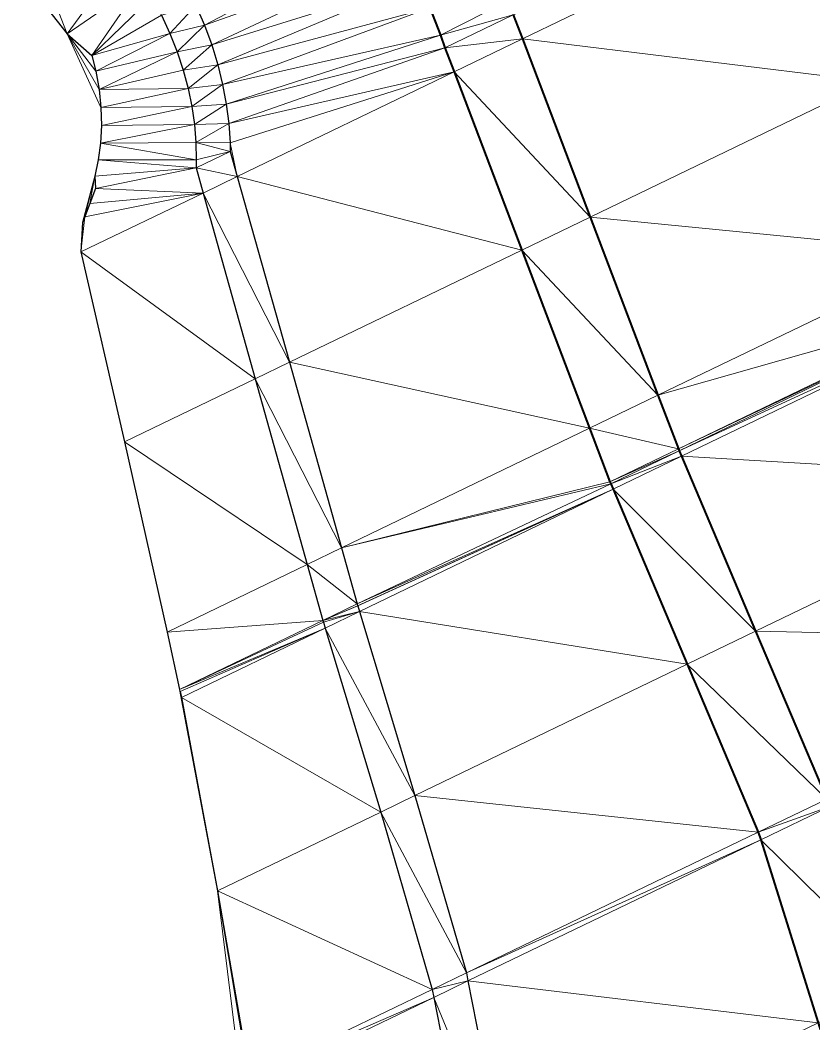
# Model space of a CAD drawing. Header units: metres. Extents: x 246428 to 246884, y 7418966 to 7419490.
# Drawn here: x 246505.79 to 246526.7, y 7419328.41 to 7419354.85 of the extents above; entities that cross this region are included whole.
import ezdxf

# ---------------------------------------------------------------- set-up
doc = ezdxf.new("R2010")
doc.units = ezdxf.units.M
doc.linetypes.add('blank name', pattern=[0])
doc.linetypes.add('HIDDEN', pattern=[9.525, 6.35, -3.175])
doc.layers.add('_12D_UNMAPPED', color=7, linetype='Continuous')
doc.layers.add('BATTER', color=250, linetype='HIDDEN', lineweight=25)
doc.layers.add('DRAINAGE_SWALE', color=7, linetype='CHANNEL_DASHDOT_X4', lineweight=40)
doc.styles.get("Standard").update_dxf_attribs({"font": 'romans.shx', "width": 0.65})
doc.linetypes.add('CHANNEL_DASHDOT_X4', pattern='A,6,-1,1,-1,0.004,[">",Standard,S=4,R=0,X=0,Y=-1.7144],0.004,1,-1,6,-1,1,-1', length=20.008)

msp = doc.modelspace()

# ---------------------------------------------------------------- linework, layer by layer
at = {"layer": '_12D_UNMAPPED', "color": 3, "linetype": 'blank name', "lineweight": 0}
for points in [[(246526.034, 7419357.729, 31.613), (246532.527, 7419358.078, 31.689), (246528.206, 7419353.226, 31.659)], [(246518.782, 7419354.983, 30.319), (246526.034, 7419357.729, 31.613), (246519.023, 7419354.349, 30.315)], [(246519.023, 7419354.349, 30.315), (246526.034, 7419357.729, 31.613), (246528.206, 7419353.226, 31.659)], [(246510.647, 7419354.713, 31.309), (246510.421, 7419355.23, 31.295), (246515.509, 7419357.26, 30.378)], [(246510.647, 7419354.713, 31.309), (246515.509, 7419357.26, 30.378), (246515.904, 7419356.577, 30.374)], [(246505.795, 7419356.068, 30.901), (246506.218, 7419356.584, 30.898), (246507.034, 7419354.482, 30.858)], [(246506.218, 7419356.584, 30.898), (246508.419, 7419356.379, 31.25), (246507.034, 7419354.482, 30.858)], [(246508.419, 7419356.379, 31.25), (246509.021, 7419355.85, 31.253), (246507.034, 7419354.482, 30.858)], [(246510.841, 7419354.192, 31.324), (246510.647, 7419354.713, 31.309), (246515.904, 7419356.577, 30.374)], [(246510.841, 7419354.192, 31.324), (246515.904, 7419356.577, 30.374), (246516.262, 7419355.88, 30.37)], [(246505.795, 7419356.068, 30.901), (246505.795, 7419356.068, 30.901), (246507.034, 7419354.482, 30.858)], [(246507.034, 7419354.482, 30.858), (246509.021, 7419355.85, 31.253), (246507.681, 7419353.915, 30.861)], [(246509.021, 7419355.85, 31.253), (246509.263, 7419355.451, 31.266), (246507.681, 7419353.915, 30.861)], [(246511.001, 7419353.672, 31.339), (246510.841, 7419354.192, 31.324), (246516.262, 7419355.88, 30.37)], [(246511.001, 7419353.672, 31.339), (246516.262, 7419355.88, 30.37), (246516.582, 7419355.17, 30.365)], [(246509.263, 7419355.451, 31.266), (246509.517, 7419354.976, 31.28), (246507.681, 7419353.915, 30.861)], [(246516.582, 7419355.17, 30.365), (246518.645, 7419355.358, 30.321), (246516.864, 7419354.448, 30.361)], [(246518.645, 7419355.358, 30.321), (246518.782, 7419354.983, 30.319), (246516.864, 7419354.448, 30.361)], [(246509.517, 7419354.976, 31.28), (246510.421, 7419355.23, 31.295), (246509.74, 7419354.497, 31.295)], [(246510.421, 7419355.23, 31.295), (246510.647, 7419354.713, 31.309), (246509.74, 7419354.497, 31.295)], [(246511.129, 7419353.152, 31.353), (246511.001, 7419353.672, 31.339), (246516.582, 7419355.17, 30.365)], [(246511.129, 7419353.152, 31.353), (246516.582, 7419355.17, 30.365), (246516.864, 7419354.448, 30.361)], [(246509.517, 7419354.976, 31.28), (246509.74, 7419354.497, 31.295), (246507.681, 7419353.915, 30.861)], [(246516.864, 7419354.448, 30.361), (246518.782, 7419354.983, 30.319), (246516.981, 7419354.115, 30.359)], [(246518.782, 7419354.983, 30.319), (246519.023, 7419354.349, 30.315), (246516.981, 7419354.115, 30.359)], [(246507.681, 7419353.915, 30.861), (246509.74, 7419354.497, 31.295), (246507.786, 7419353.502, 30.858)], [(246509.74, 7419354.497, 31.295), (246509.931, 7419354.015, 31.309), (246507.786, 7419353.502, 30.858)], [(246509.74, 7419354.497, 31.295), (246510.647, 7419354.713, 31.309), (246509.931, 7419354.015, 31.309)], [(246510.647, 7419354.713, 31.309), (246510.841, 7419354.192, 31.324), (246509.931, 7419354.015, 31.309)], [(246507.034, 7419354.482, 30.858), (246507.681, 7419353.915, 30.861), (246507.786, 7419353.502, 30.858)], [(246507.034, 7419354.482, 30.858), (246507.786, 7419353.502, 30.858), (246507.874, 7419353.019, 30.854)], [(246507.034, 7419354.482, 30.858), (246507.874, 7419353.019, 30.854), (246507.923, 7419352.541, 30.85)], [(246511.225, 7419352.635, 31.368), (246511.129, 7419353.152, 31.353), (246516.864, 7419354.448, 30.361)], [(246511.225, 7419352.635, 31.368), (246516.864, 7419354.448, 30.361), (246516.981, 7419354.115, 30.359)], [(246516.981, 7419354.115, 30.359), (246519.023, 7419354.349, 30.315), (246517.222, 7419353.48, 30.355)], [(246519.023, 7419354.349, 30.315), (246520.808, 7419349.658, 30.29), (246517.222, 7419353.48, 30.355)], [(246520.808, 7419349.658, 30.29), (246519.023, 7419354.349, 30.315), (246528.206, 7419353.226, 31.659)], [(246507.786, 7419353.502, 30.858), (246509.931, 7419354.015, 31.309), (246507.874, 7419353.019, 30.854)], [(246509.931, 7419354.015, 31.309), (246510.09, 7419353.531, 31.324), (246507.874, 7419353.019, 30.854)], [(246509.931, 7419354.015, 31.309), (246510.841, 7419354.192, 31.324), (246510.09, 7419353.531, 31.324)], [(246510.841, 7419354.192, 31.324), (246511.001, 7419353.672, 31.339), (246510.09, 7419353.531, 31.324)], [(246511.29, 7419352.123, 31.383), (246511.225, 7419352.635, 31.368), (246516.981, 7419354.115, 30.359)], [(246511.29, 7419352.123, 31.383), (246516.981, 7419354.115, 30.359), (246517.222, 7419353.48, 30.355)], [(246510.09, 7419353.531, 31.324), (246510.219, 7419353.049, 31.339), (246507.874, 7419353.019, 30.854)], [(246510.09, 7419353.531, 31.324), (246511.001, 7419353.672, 31.339), (246510.219, 7419353.049, 31.339)], [(246511.001, 7419353.672, 31.339), (246511.129, 7419353.152, 31.353), (246510.219, 7419353.049, 31.339)], [(246511.324, 7419351.618, 31.398), (246511.29, 7419352.123, 31.383), (246517.222, 7419353.48, 30.355)], [(246511.515, 7419350.728, 31.411), (246511.324, 7419351.618, 31.398), (246517.222, 7419353.48, 30.355)], [(246511.515, 7419350.728, 31.411), (246517.222, 7419353.48, 30.355), (246519.006, 7419348.789, 30.33)], [(246517.222, 7419353.48, 30.355), (246520.808, 7419349.658, 30.29), (246519.006, 7419348.789, 30.33)], [(246520.808, 7419349.658, 30.29), (246528.206, 7419353.226, 31.659), (246530.378, 7419348.722, 31.706)], [(246507.874, 7419353.019, 30.854), (246510.219, 7419353.049, 31.339), (246507.923, 7419352.541, 30.85)], [(246510.219, 7419353.049, 31.339), (246510.317, 7419352.569, 31.353), (246507.923, 7419352.541, 30.85)], [(246510.219, 7419353.049, 31.339), (246511.129, 7419353.152, 31.353), (246510.317, 7419352.569, 31.353)], [(246511.129, 7419353.152, 31.353), (246511.225, 7419352.635, 31.368), (246510.317, 7419352.569, 31.353)], [(246510.317, 7419352.569, 31.353), (246511.225, 7419352.635, 31.368), (246510.384, 7419352.094, 31.368)], [(246511.225, 7419352.635, 31.368), (246511.29, 7419352.123, 31.383), (246510.384, 7419352.094, 31.368)], [(246507.923, 7419352.541, 30.85), (246510.317, 7419352.569, 31.353), (246507.935, 7419352.07, 30.845)], [(246510.317, 7419352.569, 31.353), (246510.384, 7419352.094, 31.368), (246507.935, 7419352.07, 30.845)], [(246510.384, 7419352.094, 31.368), (246511.29, 7419352.123, 31.383), (246510.423, 7419351.625, 31.383)], [(246511.29, 7419352.123, 31.383), (246511.324, 7419351.618, 31.398), (246510.423, 7419351.625, 31.383)], [(246510.384, 7419352.094, 31.368), (246510.423, 7419351.625, 31.383), (246507.91, 7419351.61, 30.84)], [(246507.935, 7419352.07, 30.845), (246510.384, 7419352.094, 31.368), (246507.91, 7419351.61, 30.84)], [(246507.91, 7419351.61, 30.84), (246510.433, 7419351.163, 31.398), (246507.85, 7419351.164, 30.834)], [(246510.423, 7419351.625, 31.383), (246510.433, 7419351.163, 31.398), (246507.91, 7419351.61, 30.84)], [(246510.423, 7419351.625, 31.383), (246511.33, 7419351.389, 31.404), (246510.433, 7419351.163, 31.398)], [(246511.324, 7419351.618, 31.398), (246511.33, 7419351.389, 31.404), (246510.423, 7419351.625, 31.383)], [(246511.33, 7419351.389, 31.404), (246511.324, 7419351.618, 31.398), (246511.515, 7419350.728, 31.411)], [(246510.433, 7419351.163, 31.398), (246511.33, 7419351.389, 31.404), (246510.429, 7419350.955, 31.404)], [(246511.33, 7419351.389, 31.404), (246511.515, 7419350.728, 31.411), (246510.429, 7419350.955, 31.404)], [(246507.85, 7419351.164, 30.834), (246510.429, 7419350.955, 31.404), (246507.765, 7419350.739, 30.83)], [(246510.433, 7419351.163, 31.398), (246510.429, 7419350.955, 31.404), (246507.85, 7419351.164, 30.834)], [(246507.765, 7419350.739, 30.83), (246510.429, 7419350.955, 31.404), (246507.78, 7419350.416, 30.852)], [(246510.429, 7419350.955, 31.404), (246510.614, 7419350.293, 31.411), (246507.78, 7419350.416, 30.852)], [(246510.429, 7419350.955, 31.404), (246511.515, 7419350.728, 31.411), (246510.614, 7419350.293, 31.411)], [(246507.765, 7419350.739, 30.83), (246507.496, 7419349.663, 30.848), (246507.439, 7419349.513, 30.851)], [(246507.765, 7419350.739, 30.83), (246507.629, 7419350.016, 30.846), (246507.496, 7419349.663, 30.848)], [(246507.765, 7419350.739, 30.83), (246507.78, 7419350.416, 30.852), (246507.629, 7419350.016, 30.846)], [(246511.515, 7419350.728, 31.411), (246512.886, 7419345.838, 31.463), (246510.614, 7419350.293, 31.411)], [(246512.886, 7419345.838, 31.463), (246511.515, 7419350.728, 31.411), (246519.006, 7419348.789, 30.33)], [(246507.496, 7419349.663, 30.848), (246510.614, 7419350.293, 31.411), (246507.398, 7419348.742, 30.816)], [(246510.614, 7419350.293, 31.411), (246511.985, 7419345.403, 31.463), (246507.398, 7419348.742, 30.816)], [(246507.629, 7419350.016, 30.846), (246510.614, 7419350.293, 31.411), (246507.496, 7419349.663, 30.848)], [(246507.78, 7419350.416, 30.852), (246510.614, 7419350.293, 31.411), (246507.629, 7419350.016, 30.846)], [(246510.614, 7419350.293, 31.411), (246512.886, 7419345.838, 31.463), (246511.985, 7419345.403, 31.463)], [(246507.439, 7419349.513, 30.851), (246507.496, 7419349.663, 30.848), (246507.398, 7419348.742, 30.816)], [(246520.808, 7419349.658, 30.29), (246522.592, 7419344.967, 30.265), (246519.006, 7419348.789, 30.33)], [(246522.592, 7419344.967, 30.265), (246520.808, 7419349.658, 30.29), (246530.378, 7419348.722, 31.706)], [(246507.398, 7419348.742, 30.816), (246511.985, 7419345.403, 31.463), (246508.547, 7419343.745, 30.826)], [(246512.886, 7419345.838, 31.463), (246519.006, 7419348.789, 30.33), (246520.79, 7419344.098, 30.305)], [(246519.006, 7419348.789, 30.33), (246522.592, 7419344.967, 30.265), (246520.79, 7419344.098, 30.305)], [(246522.592, 7419344.967, 30.265), (246530.378, 7419348.722, 31.706), (246531.032, 7419347.366, 31.72)], [(246523.13, 7419343.554, 30.257), (246522.592, 7419344.967, 30.265), (246531.032, 7419347.366, 31.72)], [(246523.13, 7419343.554, 30.257), (246531.032, 7419347.366, 31.72), (246531.032, 7419347.365, 31.719)], [(246523.13, 7419343.554, 30.257), (246531.032, 7419347.365, 31.719), (246531.056, 7419347.321, 31.719)], [(246523.13, 7419343.554, 30.257), (246531.056, 7419347.321, 31.719), (246531.056, 7419347.321, 31.719)], [(246523.149, 7419343.508, 30.256), (246523.13, 7419343.554, 30.257), (246531.056, 7419347.321, 31.719)], [(246523.149, 7419343.508, 30.256), (246523.149, 7419343.508, 30.256), (246531.056, 7419347.321, 31.719)], [(246523.149, 7419343.508, 30.256), (246531.056, 7419347.321, 31.719), (246531.13, 7419347.181, 31.721)], [(246523.211, 7419343.362, 30.256), (246523.149, 7419343.508, 30.256), (246531.13, 7419347.181, 31.721)], [(246523.211, 7419343.362, 30.256), (246531.13, 7419347.181, 31.721), (246533.475, 7419342.76, 31.773)], [(246512.886, 7419345.838, 31.463), (246514.257, 7419340.948, 31.514), (246511.985, 7419345.403, 31.463)], [(246514.257, 7419340.948, 31.514), (246512.886, 7419345.838, 31.463), (246520.79, 7419344.098, 30.305)], [(246511.985, 7419345.403, 31.463), (246513.356, 7419340.513, 31.514), (246508.547, 7419343.745, 30.826)], [(246514.257, 7419340.948, 31.514), (246513.356, 7419340.513, 31.514), (246511.985, 7419345.403, 31.463)], [(246522.592, 7419344.967, 30.265), (246523.129, 7419343.555, 30.258), (246520.79, 7419344.098, 30.305)], [(246523.129, 7419343.555, 30.258), (246522.592, 7419344.967, 30.265), (246523.13, 7419343.554, 30.257)], [(246514.257, 7419340.948, 31.514), (246520.79, 7419344.098, 30.305), (246521.327, 7419342.686, 30.298)], [(246520.79, 7419344.098, 30.305), (246523.129, 7419343.555, 30.258), (246521.327, 7419342.686, 30.298)], [(246513.356, 7419340.513, 31.514), (246509.664, 7419338.733, 30.831), (246508.547, 7419343.745, 30.826)], [(246521.327, 7419342.686, 30.298), (246523.129, 7419343.555, 30.258), (246521.328, 7419342.685, 30.297)], [(246523.129, 7419343.555, 30.258), (246523.129, 7419343.554, 30.258), (246521.328, 7419342.685, 30.297)], [(246523.129, 7419343.554, 30.258), (246523.149, 7419343.508, 30.256), (246521.328, 7419342.685, 30.297)], [(246523.149, 7419343.508, 30.256), (246523.149, 7419343.508, 30.256), (246521.328, 7419342.685, 30.297)], [(246521.328, 7419342.685, 30.297), (246523.149, 7419343.508, 30.256), (246521.348, 7419342.639, 30.296)], [(246523.149, 7419343.508, 30.256), (246523.211, 7419343.362, 30.256), (246521.348, 7419342.639, 30.296)], [(246523.129, 7419343.554, 30.258), (246523.129, 7419343.555, 30.258), (246523.13, 7419343.554, 30.257)], [(246523.129, 7419343.554, 30.258), (246523.129, 7419343.554, 30.258), (246523.13, 7419343.554, 30.257)], [(246523.129, 7419343.554, 30.258), (246523.129, 7419343.554, 30.258), (246523.149, 7419343.508, 30.256)], [(246523.129, 7419343.554, 30.258), (246523.129, 7419343.554, 30.258), (246523.149, 7419343.508, 30.256)], [(246523.129, 7419343.554, 30.258), (246523.129, 7419343.554, 30.258), (246523.13, 7419343.554, 30.257)], [(246523.129, 7419343.554, 30.258), (246523.13, 7419343.554, 30.257), (246523.149, 7419343.508, 30.256)], [(246521.348, 7419342.639, 30.296), (246523.211, 7419343.362, 30.256), (246521.348, 7419342.639, 30.296)], [(246521.348, 7419342.639, 30.296), (246523.211, 7419343.362, 30.256), (246521.41, 7419342.493, 30.296)], [(246523.211, 7419343.362, 30.256), (246525.165, 7419338.753, 30.235), (246521.41, 7419342.493, 30.296)], [(246525.165, 7419338.753, 30.235), (246523.211, 7419343.362, 30.256), (246533.475, 7419342.76, 31.773)], [(246514.257, 7419340.948, 31.514), (246521.327, 7419342.686, 30.298), (246521.327, 7419342.686, 30.298)], [(246514.257, 7419340.948, 31.514), (246521.327, 7419342.686, 30.298), (246521.348, 7419342.639, 30.296)], [(246514.67, 7419339.474, 31.529), (246514.257, 7419340.948, 31.514), (246521.348, 7419342.639, 30.296)], [(246514.67, 7419339.474, 31.529), (246521.348, 7419342.639, 30.296), (246521.41, 7419342.493, 30.296)], [(246521.327, 7419342.686, 30.298), (246521.348, 7419342.639, 30.296), (246521.348, 7419342.639, 30.296)], [(246521.327, 7419342.686, 30.298), (246521.328, 7419342.685, 30.298), (246521.348, 7419342.639, 30.296)], [(246521.328, 7419342.685, 30.298), (246521.327, 7419342.686, 30.298), (246521.328, 7419342.685, 30.297)], [(246521.327, 7419342.686, 30.298), (246521.327, 7419342.686, 30.298), (246521.328, 7419342.685, 30.297)], [(246521.328, 7419342.685, 30.298), (246521.328, 7419342.685, 30.297), (246521.348, 7419342.639, 30.296)], [(246521.328, 7419342.685, 30.298), (246521.328, 7419342.685, 30.298), (246521.348, 7419342.639, 30.296)], [(246521.328, 7419342.685, 30.298), (246521.328, 7419342.685, 30.298), (246521.328, 7419342.685, 30.297)], [(246535.721, 7419338.524, 31.823), (246525.165, 7419338.753, 30.235), (246533.475, 7419342.76, 31.773)], [(246514.684, 7419339.426, 31.529), (246514.67, 7419339.474, 31.529), (246521.41, 7419342.493, 30.296)], [(246514.685, 7419339.426, 31.529), (246514.684, 7419339.426, 31.529), (246521.41, 7419342.493, 30.296)], [(246514.731, 7419339.272, 31.532), (246514.685, 7419339.426, 31.529), (246521.41, 7419342.493, 30.296)], [(246523.363, 7419337.884, 30.275), (246514.731, 7419339.272, 31.532), (246521.41, 7419342.493, 30.296)], [(246525.165, 7419338.753, 30.235), (246523.363, 7419337.884, 30.275), (246521.41, 7419342.493, 30.296)], [(246514.257, 7419340.948, 31.514), (246514.669, 7419339.475, 31.53), (246513.356, 7419340.513, 31.514)], [(246514.669, 7419339.475, 31.53), (246514.257, 7419340.948, 31.514), (246514.67, 7419339.474, 31.529)], [(246509.664, 7419338.733, 30.831), (246513.356, 7419340.513, 31.514), (246513.769, 7419339.041, 31.53)], [(246513.356, 7419340.513, 31.514), (246514.669, 7419339.475, 31.53), (246513.769, 7419339.041, 31.53)], [(246514.669, 7419339.475, 31.53), (246514.669, 7419339.475, 31.53), (246513.769, 7419339.041, 31.53)], [(246513.769, 7419339.041, 31.53), (246514.669, 7419339.475, 31.53), (246514.684, 7419339.426, 31.529)], [(246514.685, 7419339.426, 31.529), (246514.731, 7419339.272, 31.532), (246513.769, 7419339.04, 31.529)], [(246514.684, 7419339.426, 31.529), (246514.685, 7419339.426, 31.529), (246513.769, 7419339.04, 31.529)], [(246513.769, 7419339.041, 31.53), (246514.684, 7419339.426, 31.529), (246513.769, 7419339.04, 31.529)], [(246514.669, 7419339.475, 31.53), (246514.669, 7419339.475, 31.53), (246514.67, 7419339.474, 31.529)], [(246514.669, 7419339.475, 31.53), (246514.67, 7419339.474, 31.53), (246514.684, 7419339.426, 31.529)], [(246514.67, 7419339.474, 31.53), (246514.669, 7419339.475, 31.53), (246514.67, 7419339.474, 31.529)], [(246514.67, 7419339.474, 31.53), (246514.67, 7419339.474, 31.53), (246514.67, 7419339.474, 31.529)], [(246514.67, 7419339.474, 31.53), (246514.67, 7419339.474, 31.53), (246514.684, 7419339.426, 31.529)], [(246514.67, 7419339.474, 31.53), (246514.67, 7419339.474, 31.529), (246514.684, 7419339.426, 31.529)], [(246513.769, 7419339.04, 31.529), (246514.731, 7419339.272, 31.532), (246513.784, 7419338.991, 31.529)], [(246513.784, 7419338.991, 31.529), (246514.731, 7419339.272, 31.532), (246513.784, 7419338.991, 31.529)], [(246513.784, 7419338.991, 31.529), (246514.731, 7419339.272, 31.532), (246513.83, 7419338.838, 31.532)], [(246514.731, 7419339.272, 31.532), (246516.192, 7419334.426, 31.602), (246513.83, 7419338.838, 31.532)], [(246514.731, 7419339.272, 31.532), (246523.363, 7419337.884, 30.275), (246516.192, 7419334.426, 31.602)], [(246509.664, 7419338.733, 30.831), (246513.769, 7419339.041, 31.53), (246513.769, 7419339.04, 31.53)], [(246509.994, 7419337.22, 30.831), (246509.664, 7419338.733, 30.831), (246513.769, 7419339.04, 31.53)], [(246509.994, 7419337.22, 30.831), (246513.769, 7419339.04, 31.53), (246513.784, 7419338.991, 31.529)], [(246509.994, 7419337.22, 30.831), (246513.784, 7419338.991, 31.529), (246513.83, 7419338.838, 31.532)], [(246509.994, 7419337.22, 30.831), (246513.784, 7419338.991, 31.529), (246513.784, 7419338.991, 31.529)], [(246513.769, 7419339.04, 31.53), (246513.769, 7419339.041, 31.53), (246513.769, 7419339.04, 31.529)], [(246513.769, 7419339.04, 31.53), (246513.769, 7419339.04, 31.53), (246513.769, 7419339.04, 31.529)], [(246513.769, 7419339.04, 31.53), (246513.769, 7419339.04, 31.53), (246513.784, 7419338.991, 31.529)], [(246513.769, 7419339.04, 31.53), (246513.769, 7419339.04, 31.529), (246513.784, 7419338.991, 31.529)], [(246513.769, 7419339.04, 31.53), (246513.769, 7419339.04, 31.53), (246513.784, 7419338.991, 31.529)], [(246513.769, 7419339.04, 31.53), (246513.769, 7419339.04, 31.53), (246513.769, 7419339.04, 31.529)], [(246510.012, 7419337.172, 30.831), (246509.994, 7419337.22, 30.831), (246513.83, 7419338.838, 31.532)], [(246510.046, 7419337.013, 30.831), (246510.012, 7419337.172, 30.831), (246513.83, 7419338.838, 31.532)], [(246510.046, 7419337.013, 30.831), (246513.83, 7419338.838, 31.532), (246515.291, 7419333.991, 31.602)], [(246513.83, 7419338.838, 31.532), (246516.192, 7419334.426, 31.602), (246515.291, 7419333.991, 31.602)], [(246525.165, 7419338.753, 30.235), (246527.036, 7419334.335, 30.216), (246523.363, 7419337.884, 30.275)], [(246527.036, 7419334.335, 30.216), (246525.165, 7419338.753, 30.235), (246535.721, 7419338.524, 31.823)], [(246523.363, 7419337.884, 30.275), (246525.234, 7419333.467, 30.256), (246516.192, 7419334.426, 31.602)], [(246523.363, 7419337.884, 30.275), (246527.036, 7419334.335, 30.216), (246525.234, 7419333.467, 30.256)], [(246509.994, 7419337.22, 30.831), (246509.994, 7419337.22, 30.831), (246510.012, 7419337.172, 30.831)], [(246509.995, 7419337.219, 30.831), (246509.994, 7419337.22, 30.831), (246510.012, 7419337.172, 30.831)], [(246509.994, 7419337.22, 30.831), (246509.995, 7419337.219, 30.831), (246510.995, 7419331.919, 30.807)], [(246509.994, 7419337.22, 30.831), (246509.994, 7419337.22, 30.831), (246510.995, 7419331.919, 30.807)], [(246509.995, 7419337.219, 30.831), (246510.046, 7419337.013, 30.831), (246510.995, 7419331.919, 30.807)], [(246509.995, 7419337.219, 30.831), (246509.995, 7419337.219, 30.831), (246510.995, 7419331.919, 30.807)], [(246509.995, 7419337.219, 30.831), (246509.995, 7419337.219, 30.831), (246510.012, 7419337.172, 30.831)], [(246509.995, 7419337.219, 30.831), (246510.012, 7419337.172, 30.831), (246510.046, 7419337.013, 30.831)], [(246510.995, 7419331.919, 30.807), (246510.046, 7419337.013, 30.831), (246515.291, 7419333.991, 31.602)], [(246516.192, 7419334.426, 31.602), (246517.547, 7419329.76, 31.678), (246515.291, 7419333.991, 31.602)], [(246516.192, 7419334.426, 31.602), (246525.234, 7419333.467, 30.256), (246517.547, 7419329.76, 31.678)], [(246525.234, 7419333.467, 30.256), (246527.036, 7419334.335, 30.216), (246525.234, 7419333.467, 30.256)], [(246527.036, 7419334.335, 30.216), (246527.036, 7419334.335, 30.216), (246525.234, 7419333.467, 30.256)], [(246527.036, 7419334.335, 30.216), (246527.117, 7419334.143, 30.215), (246525.234, 7419333.467, 30.256)], [(246525.234, 7419333.467, 30.256), (246527.117, 7419334.143, 30.215), (246525.297, 7419333.266, 30.255)], [(246525.297, 7419333.266, 30.255), (246527.117, 7419334.143, 30.215), (246529.082, 7419329.54, 30.196)], [(246510.995, 7419331.919, 30.807), (246515.291, 7419333.991, 31.602), (246516.646, 7419329.325, 31.678)], [(246515.291, 7419333.991, 31.602), (246517.547, 7419329.76, 31.678), (246516.646, 7419329.325, 31.678)], [(246525.234, 7419333.467, 30.256), (246525.297, 7419333.266, 30.255), (246517.547, 7419329.76, 31.678)], [(246525.234, 7419333.467, 30.256), (246525.234, 7419333.467, 30.256), (246525.297, 7419333.266, 30.255)], [(246517.547, 7419329.759, 31.678), (246525.297, 7419333.266, 30.255), (246517.588, 7419329.548, 31.681)], [(246517.547, 7419329.76, 31.678), (246525.297, 7419333.266, 30.255), (246517.547, 7419329.759, 31.678)], [(246525.297, 7419333.266, 30.255), (246526.811, 7419328.445, 30.247), (246517.588, 7419329.548, 31.681)], [(246526.811, 7419328.445, 30.247), (246525.297, 7419333.266, 30.255), (246529.082, 7419329.54, 30.196)], [(246512.289, 7419321.441, 30.769), (246510.995, 7419331.919, 30.807), (246511.857, 7419326.784, 30.788)], [(246510.995, 7419331.919, 30.807), (246511.84, 7419327.007, 30.789), (246511.857, 7419326.784, 30.788)], [(246511.84, 7419327.007, 30.789), (246510.995, 7419331.919, 30.807), (246516.646, 7419329.325, 31.678)], [(246517.547, 7419329.76, 31.678), (246517.547, 7419329.759, 31.678), (246516.646, 7419329.325, 31.678)], [(246517.547, 7419329.759, 31.678), (246517.588, 7419329.548, 31.681), (246516.646, 7419329.325, 31.678)], [(246516.646, 7419329.325, 31.678), (246517.588, 7419329.548, 31.681), (246516.688, 7419329.114, 31.681)], [(246516.646, 7419329.325, 31.678), (246517.588, 7419329.548, 31.681), (246516.646, 7419329.325, 31.678)], [(246517.588, 7419329.548, 31.681), (246518.591, 7419324.48, 31.768), (246516.688, 7419329.114, 31.681)], [(246526.811, 7419328.445, 30.247), (246518.591, 7419324.48, 31.768), (246517.588, 7419329.548, 31.681)], [(246511.84, 7419327.007, 30.789), (246516.646, 7419329.325, 31.678), (246516.688, 7419329.114, 31.681)], [(246511.857, 7419326.784, 30.788), (246511.84, 7419327.007, 30.789), (246516.688, 7419329.114, 31.681)], [(246511.84, 7419327.007, 30.789), (246511.84, 7419327.007, 30.789), (246516.688, 7419329.114, 31.681)], [(246517.69, 7419324.046, 31.768), (246511.857, 7419326.784, 30.788), (246516.688, 7419329.114, 31.681)], [(246516.646, 7419329.325, 31.678), (246516.646, 7419329.325, 31.678), (246516.688, 7419329.114, 31.681)], [(246518.591, 7419324.48, 31.768), (246517.69, 7419324.046, 31.768), (246516.688, 7419329.114, 31.681)], [(246518.591, 7419324.48, 31.768), (246526.811, 7419328.445, 30.247), (246527.051, 7419327.682, 30.245)]]:
    msp.add_3dface(points, dxfattribs=at)
at = {"layer": 'BATTER'}
for points in [[(246505.795, 7419356.068, 30.901), (246507.034, 7419354.482, 30.858), (246507.681, 7419353.915, 30.861), (246507.786, 7419353.502, 30.858), (246507.874, 7419353.019, 30.854), (246507.923, 7419352.541, 30.85), (246507.935, 7419352.07, 30.845), (246507.91, 7419351.61, 30.84), (246507.85, 7419351.164, 30.834), (246507.765, 7419350.739, 30.83), (246507.78, 7419350.416, 30.852), (246507.629, 7419350.016, 30.846), (246507.496, 7419349.663, 30.848), (246507.439, 7419349.513, 30.851), (246507.398, 7419348.742, 30.816), (246508.547, 7419343.745, 30.826), (246509.664, 7419338.733, 30.831), (246509.994, 7419337.22, 30.831), (246509.994, 7419337.22, 30.831), (246509.995, 7419337.219, 30.831), (246509.995, 7419337.219, 30.831)], [(246510.421, 7419355.23, 31.295), (246510.647, 7419354.713, 31.309), (246510.841, 7419354.192, 31.324), (246511.001, 7419353.672, 31.339), (246511.129, 7419353.152, 31.353), (246511.225, 7419352.635, 31.368), (246511.29, 7419352.123, 31.383), (246511.324, 7419351.618, 31.398), (246511.33, 7419351.389, 31.404), (246511.515, 7419350.728, 31.411), (246512.886, 7419345.838, 31.463), (246514.257, 7419340.948, 31.514), (246514.669, 7419339.475, 31.53), (246514.669, 7419339.475, 31.53), (246514.67, 7419339.474, 31.53), (246514.67, 7419339.474, 31.53)], [(246509.517, 7419354.976, 31.28), (246509.74, 7419354.497, 31.295), (246509.931, 7419354.015, 31.309), (246510.09, 7419353.531, 31.324), (246510.219, 7419353.049, 31.339), (246510.317, 7419352.569, 31.353), (246510.384, 7419352.094, 31.368), (246510.423, 7419351.625, 31.383), (246510.433, 7419351.163, 31.398), (246510.429, 7419350.955, 31.404), (246510.614, 7419350.293, 31.411), (246511.985, 7419345.403, 31.463), (246513.356, 7419340.513, 31.514), (246513.769, 7419339.041, 31.53), (246513.769, 7419339.04, 31.53), (246513.769, 7419339.04, 31.53), (246513.769, 7419339.04, 31.53)], [(246514.67, 7419339.474, 31.529), (246514.684, 7419339.426, 31.529), (246514.685, 7419339.426, 31.529), (246514.731, 7419339.272, 31.532), (246516.192, 7419334.426, 31.602), (246517.547, 7419329.76, 31.678), (246517.547, 7419329.759, 31.678), (246517.588, 7419329.548, 31.681), (246518.591, 7419324.48, 31.768)], [(246513.769, 7419339.04, 31.529), (246513.784, 7419338.991, 31.529), (246513.784, 7419338.991, 31.529), (246513.83, 7419338.838, 31.532), (246515.291, 7419333.991, 31.602), (246516.646, 7419329.325, 31.678), (246516.646, 7419329.325, 31.678), (246516.688, 7419329.114, 31.681), (246517.69, 7419324.046, 31.768)], [(246510.012, 7419337.172, 30.831), (246510.046, 7419337.013, 30.831), (246510.995, 7419331.919, 30.807), (246511.84, 7419327.007, 30.789)]]:
    msp.add_polyline3d(points, dxfattribs=at)
at = {"layer": 'DRAINAGE_SWALE'}
for points in [[(246516.582, 7419355.17, 30.365), (246516.864, 7419354.448, 30.361), (246516.981, 7419354.115, 30.359), (246517.222, 7419353.48, 30.355), (246519.006, 7419348.789, 30.33), (246520.79, 7419344.098, 30.305), (246521.327, 7419342.686, 30.298), (246521.327, 7419342.686, 30.298), (246521.328, 7419342.685, 30.298), (246521.328, 7419342.685, 30.298)], [(246518.782, 7419354.983, 30.319), (246519.023, 7419354.349, 30.315), (246520.808, 7419349.658, 30.29), (246522.592, 7419344.967, 30.265), (246523.129, 7419343.555, 30.258), (246523.129, 7419343.554, 30.258), (246523.129, 7419343.554, 30.258), (246523.129, 7419343.554, 30.258)], [(246523.13, 7419343.554, 30.257), (246523.149, 7419343.508, 30.256), (246523.149, 7419343.508, 30.256), (246523.211, 7419343.362, 30.256), (246525.165, 7419338.753, 30.235), (246527.036, 7419334.335, 30.216), (246527.036, 7419334.335, 30.216), (246527.117, 7419334.143, 30.215), (246529.082, 7419329.54, 30.196), (246529.393, 7419328.811, 30.193), (246529.393, 7419328.811, 30.193), (246530.966, 7419325.128, 30.179)], [(246521.328, 7419342.685, 30.297), (246521.348, 7419342.639, 30.296), (246521.348, 7419342.639, 30.296), (246521.41, 7419342.493, 30.296), (246523.363, 7419337.884, 30.275), (246525.234, 7419333.467, 30.256), (246525.234, 7419333.467, 30.256), (246525.297, 7419333.266, 30.255), (246526.811, 7419328.445, 30.247), (246527.051, 7419327.682, 30.245)]]:
    msp.add_polyline3d(points, dxfattribs=at)

doc.saveas('drawing.dxf')
